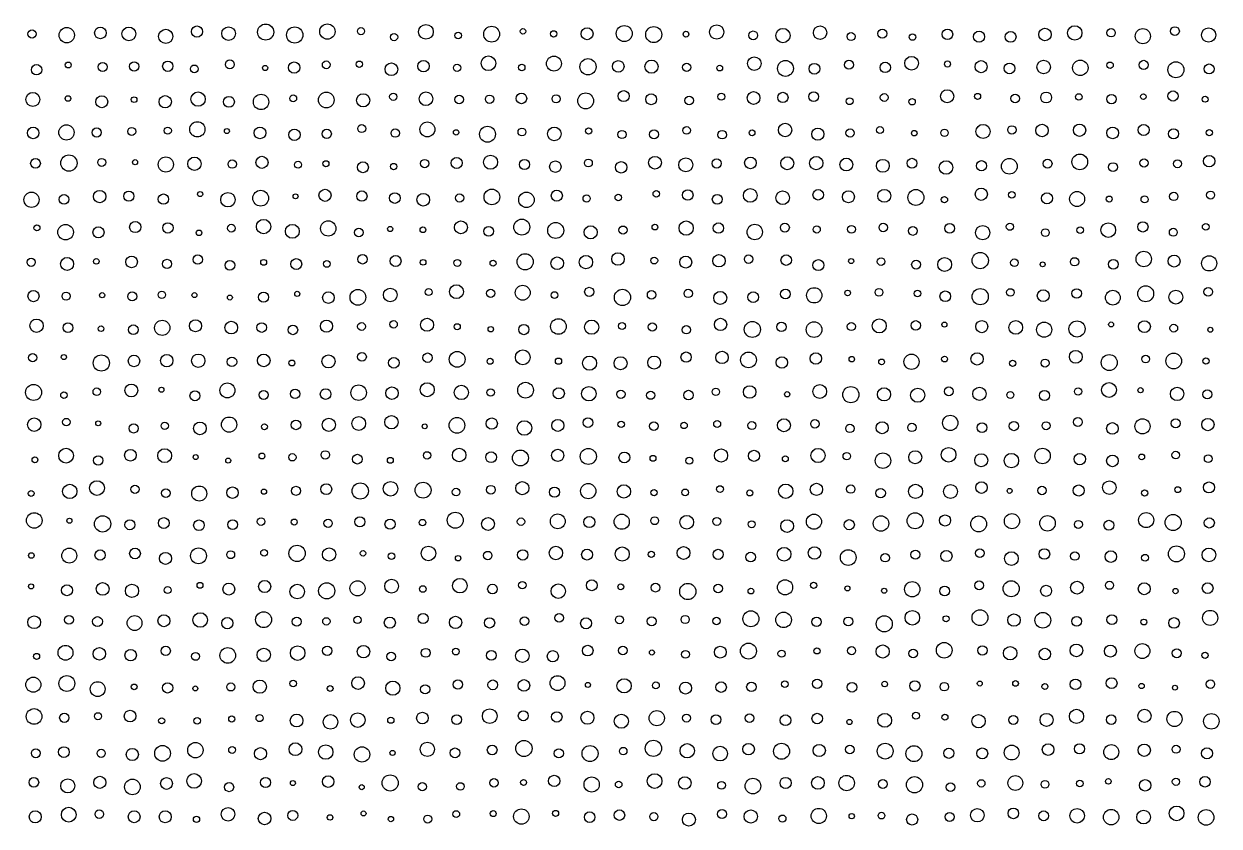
# Model space of a CAD drawing. Extents: x -295 to 305, y -195 to 205.
# Drawn here: x 231.4 to 304.7, y 155.4 to 204.6 of the extents above; entities that cross this region are included whole.
import ezdxf

# ---------------------------------------------------------------- set-up
doc = ezdxf.new("R2010")
doc.units = 0

msp = doc.modelspace()

# ---------------------------------------------------------------- linework, layer by layer
at = {"layer": 'VIA'}
for centre, radius in [((246.1947, 204.1129), 0.494), ((249.9802, 204.1446), 0.469), ((256.0258, 204.1272), 0.4488), ((273.8577, 204.114), 0.4387), ((231.8668, 203.9966), 0.2555), ((233.997, 203.9214), 0.4727), ((236.0581, 204.0606), 0.3549), ((237.807, 203.9989), 0.4231), ((240.0685, 203.8457), 0.4355), ((241.9822, 204.1428), 0.343), ((243.9171, 204.0162), 0.4195), ((247.9773, 203.9346), 0.4986), ((252.0414, 204.1691), 0.2197), ((254.0693, 203.8085), 0.223), ((258.0034, 203.9048), 0.1993), ((260.0529, 203.9821), 0.4854), ((261.9768, 204.1583), 0.1659), ((263.8574, 204), 0.1963), ((265.9052, 204.0134), 0.3673), ((268.1899, 204.0225), 0.492), ((269.9955, 203.9577), 0.4932), ((271.9757, 203.9837), 0.1757), ((276.102, 203.9122), 0.2667), ((277.9208, 203.8977), 0.4381), ((280.1977, 204.0761), 0.4098), ((282.0989, 203.8378), 0.2459), ((284.0215, 204.017), 0.2797), ((285.8693, 203.8091), 0.2009), ((288.011, 203.976), 0.3237), ((289.9518, 203.8265), 0.3401), ((291.885, 203.8191), 0.3324), ((293.9904, 203.9606), 0.384), ((295.8214, 204.0603), 0.4418), ((298.0471, 204.071), 0.2564), ((299.9945, 203.8589), 0.4657), ((301.9607, 204.1697), 0.2732), ((304.0289, 203.9331), 0.4364), ((240.1925, 202.0147), 0.3167), ((243.9977, 202.1256), 0.2757), ((249.911, 202.106), 0.239), ((251.9363, 202.1428), 0.1951), ((255.8739, 202.0184), 0.3527), ((259.8608, 202.1988), 0.4496), ((263.873, 202.1802), 0.4583), ((265.9646, 201.9865), 0.4977), ((267.8211, 202.0098), 0.355), ((269.8625, 201.993), 0.4068), ((276.1621, 202.18), 0.4149), ((278.0738, 201.8833), 0.4857), ((281.9699, 202.1077), 0.2746), ((285.807, 202.1996), 0.4187), ((288.0141, 202.1542), 0.1855), ((290.074, 201.9906), 0.3703), ((293.9111, 201.9697), 0.4125), ((296.1587, 201.9195), 0.4752), ((300.0458, 202.0949), 0.2848), ((232.1461, 201.802), 0.318), ((234.0873, 202.0947), 0.182), ((236.1958, 201.9721), 0.2752), ((238.1309, 202.0057), 0.2848), ((241.822, 201.8541), 0.2379), ((246.1595, 201.9102), 0.1595), ((247.9444, 201.9339), 0.3475), ((253.906, 201.8345), 0.39), ((257.9351, 201.9221), 0.2241), ((261.8999, 201.9408), 0.2013), ((272.0204, 201.9511), 0.2504), ((274.0463, 201.9072), 0.1758), ((279.85, 201.8635), 0.3296), ((284.1975, 201.9452), 0.3203), ((291.8177, 201.8839), 0.3302), ((297.9818, 202.0769), 0.1999), ((302.0221, 201.8023), 0.4875), ((304.0583, 201.8491), 0.3077), ((231.9196, 199.983), 0.428), ((234.0699, 200.0378), 0.1723), ((236.1459, 199.8402), 0.3645), ((238.1271, 199.9678), 0.1748), ((240.0348, 199.8417), 0.3795), ((242.0525, 200.0003), 0.4399), ((243.9395, 199.8338), 0.3353), ((245.9138, 199.8287), 0.4737), ((247.8851, 200.0475), 0.2081), ((249.9129, 199.9493), 0.4831), ((252.1754, 199.9288), 0.4031), ((254.0214, 200.1488), 0.2229), ((256.028, 200.0247), 0.4185), ((258.0575, 199.9792), 0.265), ((259.9282, 199.995), 0.2569), ((261.8823, 200.0448), 0.3246), ((264.0118, 200.0181), 0.247), ((265.8211, 199.891), 0.4866), ((268.1528, 200.1839), 0.3362), ((269.8384, 199.9935), 0.335), ((272.1693, 199.9214), 0.2618), ((274.1388, 200.1504), 0.2146), ((276.1198, 200.07), 0.3899), ((277.9192, 200.1055), 0.3153), ((279.8044, 200.1526), 0.292), ((284.1333, 200.1009), 0.239), ((287.9915, 200.1765), 0.4036), ((289.8594, 200.1654), 0.1869), ((292.1613, 200.0388), 0.2686), ((294.0662, 200.0991), 0.3339), ((296.0678, 200.1329), 0.2017), ((298.0741, 200.0009), 0.2929), ((300.0293, 200.1505), 0.1698), ((301.8451, 200.1913), 0.3122), ((303.8147, 199.9931), 0.1827), ((282.0115, 199.8708), 0.2087), ((285.8405, 199.8422), 0.1994), ((231.9347, 197.924), 0.3557), ((233.9776, 197.959), 0.4687), ((235.8293, 197.9518), 0.2811), ((237.9793, 198.0166), 0.2459), ((240.1928, 198.0662), 0.2174), ((242.0056, 198.1487), 0.4681), ((243.8147, 198.0408), 0.154), ((245.8474, 197.9266), 0.3584), ((247.9577, 197.8166), 0.3509), ((249.9423, 197.8703), 0.2817), ((252.0901, 198.1916), 0.2448), ((254.1419, 197.9156), 0.2566), ((256.1125, 198.1421), 0.4586), ((257.876, 197.9608), 0.165), ((259.8006, 197.8461), 0.4884), ((261.9131, 197.9874), 0.2404), ((263.9002, 197.8639), 0.4191), ((266.0048, 198.0415), 0.1939), ((268.0499, 197.8301), 0.2508), ((270.0142, 197.8353), 0.2779), ((272.0139, 198.0829), 0.23), ((274.1972, 197.82), 0.2624), ((276.0299, 197.9332), 0.1752), ((278.055, 198.1044), 0.4135), ((280.0636, 197.8494), 0.371), ((282.0384, 197.9197), 0.2526), ((283.8714, 198.1034), 0.2177), ((285.9744, 197.9106), 0.1707), ((287.8311, 197.9304), 0.2218), ((290.1955, 198.0167), 0.4336), ((291.9637, 198.1133), 0.2588), ((293.8136, 198.0801), 0.3823), ((296.1135, 198.0943), 0.3784), ((298.1459, 197.928), 0.3585), ((300.0457, 198.1071), 0.334), ((301.8812, 197.8733), 0.3062), ((304.0718, 197.9393), 0.1922), ((234.127, 196.0787), 0.4993), ((240.073, 195.9914), 0.4655), ((245.9695, 196.1218), 0.3707), ((259.9859, 196.1323), 0.4325), ((270.0726, 196.0997), 0.3903), ((278.1855, 196.0655), 0.3967), ((279.9647, 196.0769), 0.408), ((296.128, 196.1503), 0.4825), ((304.0636, 196.1946), 0.3561), ((232.0795, 196.058), 0.2977), ((236.1419, 196.1182), 0.2438), ((238.1853, 196.13), 0.1586), ((241.8276, 196.0352), 0.4132), ((244.1458, 196.017), 0.2552), ((248.1794, 195.9779), 0.2105), ((249.8941, 196.041), 0.1845), ((252.1642, 195.8182), 0.333), ((254.0433, 195.8669), 0.195), ((255.9494, 196.0502), 0.2553), ((257.9118, 196.0855), 0.3383), ((262.0717, 195.991), 0.3096), ((263.9617, 195.8578), 0.3526), ((265.9906, 196.0816), 0.2397), ((268.0039, 195.8188), 0.3518), ((271.9604, 195.9719), 0.4292), ((273.8536, 196.0553), 0.2816), ((275.9282, 196.0878), 0.3563), ((281.8077, 195.9887), 0.3908), ((284.0473, 195.9099), 0.3955), ((285.836, 196.0691), 0.3003), ((287.9266, 195.8065), 0.4163), ((290.0986, 195.9173), 0.3101), ((291.8037, 195.8821), 0.4834), ((294.151, 196.0444), 0.2727), ((298.165, 195.8329), 0.2703), ((300.0669, 196.0847), 0.2506), ((302.121, 196.0384), 0.2428), ((231.8336, 193.8291), 0.4658), ((236.0148, 194.0238), 0.378), ((237.806, 194.05), 0.3121), ((242.1745, 194.178), 0.1591), ((243.8812, 193.8296), 0.4442), ((245.8903, 193.9216), 0.485), ((249.8366, 194.1027), 0.3716), ((252.0958, 194.0564), 0.3177), ((254.1201, 193.9328), 0.3264), ((260.0694, 194.0004), 0.4825), ((262.1891, 193.8248), 0.4747), ((264.0507, 194.0777), 0.3407), ((270.1545, 194.1933), 0.1991), ((272.0826, 194.1201), 0.324), ((275.9144, 194.0992), 0.4212), ((277.9045, 193.9529), 0.4189), ((280.0867, 194.136), 0.3229), ((281.9378, 194.013), 0.3703), ((284.1345, 194.0691), 0.3946), ((286.0746, 193.9686), 0.4889), ((290.0869, 194.1652), 0.3729), ((291.9619, 194.133), 0.2023), ((294.1152, 193.9208), 0.3389), ((295.9647, 193.8758), 0.4609), ((301.8928, 194.0331), 0.2559), ((304.1504, 194.1169), 0.2442), ((233.8292, 193.848), 0.2958), ((239.9237, 193.8666), 0.3181), ((248.0281, 194.0377), 0.1537), ((255.8598, 193.8281), 0.3916), ((258.0898, 193.9391), 0.2522), ((265.8817, 193.9072), 0.2224), ((267.8236, 193.9705), 0.1985), ((273.8895, 193.8574), 0.301), ((287.824, 193.8368), 0.1957), ((297.931, 193.8715), 0.1845), ((300.1015, 193.8507), 0.2168), ((232.1647, 192.1055), 0.1859), ((233.9242, 191.8401), 0.4761), ((235.9412, 191.8348), 0.34), ((238.1939, 192.1552), 0.3449), ((240.1984, 192.1009), 0.3197), ((244.0972, 192.0856), 0.2358), ((246.068, 192.1835), 0.4407), ((247.8309, 191.8943), 0.4269), ((250.0342, 192.0673), 0.4709), ((251.911, 191.8247), 0.2618), ((253.8315, 192.036), 0.1569), ((255.8422, 191.9863), 0.1745), ((258.1722, 192.1362), 0.3958), ((259.8694, 191.8934), 0.2963), ((261.9065, 192.1505), 0.4899), ((263.9833, 191.9459), 0.4896), ((266.1289, 191.8326), 0.4015), ((268.1121, 191.97), 0.2486), ((270.0682, 192.1489), 0.1747), ((271.9857, 192.0902), 0.438), ((273.9609, 192.0944), 0.3177), ((276.1933, 191.8493), 0.4725), ((278.0376, 192.1236), 0.2759), ((279.9962, 192.0072), 0.2185), ((282.1255, 192.0179), 0.2379), ((284.0749, 192.1287), 0.2577), ((285.8889, 191.9199), 0.2733), ((288.1408, 192.0711), 0.298), ((290.1738, 191.81), 0.4381), ((291.84, 192.1751), 0.2192), ((296.1529, 191.9633), 0.2063), ((297.8748, 191.9665), 0.4497), ((299.9971, 192.1663), 0.3178), ((301.8639, 191.8359), 0.2441), ((303.8516, 192.1664), 0.2055), ((242.1096, 191.8015), 0.1688), ((294.0173, 191.8103), 0.2355), ((290.0205, 190.0994), 0.4992), ((300.0496, 190.1944), 0.4721), ((231.815, 189.9946), 0.253), ((234.0173, 189.8905), 0.398), ((235.8079, 190.0506), 0.1732), ((237.9734, 190.0156), 0.358), ((240.1448, 189.895), 0.2806), ((242.0339, 190.1636), 0.2866), ((244.0012, 189.808), 0.2984), ((246.0733, 189.9881), 0.1779), ((248.0689, 189.8825), 0.335), ((249.9483, 189.896), 0.2088), ((252.1396, 190.1796), 0.2915), ((254.1646, 190.0715), 0.3368), ((255.8538, 189.9902), 0.1754), ((257.955, 189.9523), 0.2096), ((260.1416, 189.9362), 0.1817), ((262.1096, 190.0243), 0.497), ((264.0759, 189.9353), 0.3865), ((265.8399, 190.0016), 0.4109), ((267.8035, 190.1936), 0.3847), ((270.0276, 190.1013), 0.2105), ((271.9583, 190.0041), 0.3689), ((273.9987, 190.0858), 0.3788), ((275.8162, 190.1909), 0.2627), ((278.1219, 190.1294), 0.3228), ((280.0946, 189.8181), 0.3384), ((282.1073, 190.0709), 0.1553), ((283.9392, 190.0367), 0.2348), ((286.0888, 189.8524), 0.2733), ((287.8388, 189.8578), 0.4242), ((292.1163, 189.9638), 0.2314), ((293.849, 189.8657), 0.1518), ((295.8052, 190.0227), 0.254), ((298.1908, 189.8705), 0.2972), ((301.9142, 190.0669), 0.3665), ((304.061, 189.9281), 0.467), ((253.8358, 187.9888), 0.4184), ((257.8942, 188.1914), 0.4252), ((261.9594, 188.1297), 0.459), ((266.0397, 188.1783), 0.2805), ((279.8393, 187.9672), 0.4697), ((283.8101, 188.153), 0.2391), ((300.1695, 188.0648), 0.4889), ((304.0106, 188.1799), 0.2654), ((231.9542, 187.9185), 0.3411), ((233.952, 187.9155), 0.2463), ((236.1669, 187.9731), 0.1586), ((238.0097, 187.8993), 0.2775), ((239.8284, 187.9971), 0.2305), ((241.8298, 187.9784), 0.1531), ((244.0014, 187.8323), 0.153), ((246.0694, 187.8512), 0.3091), ((248.1343, 188.0566), 0.1567), ((250.0437, 187.8273), 0.3559), ((251.8536, 187.8434), 0.485), ((256.1874, 188.1666), 0.2148), ((259.9949, 188.0902), 0.2528), ((263.9117, 187.9841), 0.2042), ((268.079, 187.8388), 0.4981), ((269.8626, 187.997), 0.2583), ((272.116, 188.0816), 0.2574), ((274.0772, 187.8054), 0.4007), ((276.0989, 187.854), 0.3306), ((278.0761, 188.0434), 0.2972), ((281.889, 188.1124), 0.1726), ((286.1762, 188.0803), 0.2062), ((287.8773, 187.9097), 0.3269), ((290.0224, 187.8841), 0.496), ((291.8738, 188.1416), 0.234), ((293.8886, 187.9457), 0.365), ((295.9356, 188.0829), 0.2912), ((298.1545, 187.8244), 0.4547), ((302.0209, 187.8585), 0.4247), ((232.1411, 186.103), 0.4098), ((234.0702, 185.9838), 0.2985), ((239.8521, 185.9753), 0.4653), ((241.8947, 186.0998), 0.369), ((244.0839, 185.9908), 0.389), ((245.9516, 185.9923), 0.2965), ((249.9269, 186.0726), 0.3731), ((252.0766, 186.057), 0.2409), ((254.0411, 186.1884), 0.2287), ((256.0911, 186.159), 0.3995), ((257.9423, 186.0389), 0.1887), ((264.1533, 186.0559), 0.4795), ((266.186, 186.0123), 0.4373), ((268.0559, 186.086), 0.213), ((269.9108, 186.0252), 0.2595), ((274.0984, 186.1843), 0.3752), ((276.0455, 185.8775), 0.4926), ((277.8274, 186.0297), 0.2874), ((279.8278, 185.8644), 0.4811), ((282.115, 186.0526), 0.2467), ((283.8313, 186.0918), 0.4302), ((286.0668, 186.1245), 0.2905), ((287.8254, 186.1734), 0.1529), ((290.1148, 186.0487), 0.3715), ((292.1999, 185.9986), 0.4164), ((293.9412, 185.8603), 0.4647), ((295.9583, 185.9047), 0.4947), ((298.0466, 186.1829), 0.1507), ((300.0912, 186.0454), 0.3674), ((236.1015, 185.9182), 0.1714), ((238.0751, 185.8564), 0.2953), ((247.8661, 185.8465), 0.2926), ((260.0005, 185.8894), 0.1666), ((262.0346, 185.8661), 0.3118), ((271.9983, 185.8556), 0.2552), ((301.8913, 185.953), 0.2379), ((304.1326, 185.8577), 0.1524), ((231.9082, 184.1415), 0.2498), ((233.8203, 184.1806), 0.157), ((236.1179, 183.8168), 0.4954), ((238.12, 183.9432), 0.3527), ((240.1285, 183.9621), 0.3797), ((242.064, 183.9577), 0.4081), ((244.1253, 183.8881), 0.2961), ((246.0774, 183.9717), 0.3869), ((247.8051, 183.815), 0.1802), ((250.0491, 183.9146), 0.4028), ((252.1037, 184.1977), 0.2665), ((254.0564, 183.8288), 0.3254), ((256.1218, 184.1436), 0.2882), ((257.9443, 184.041), 0.4839), ((259.962, 183.9229), 0.1842), ((261.9672, 184.1639), 0.4541), ((264.1556, 183.9313), 0.1921), ((266.0609, 183.8086), 0.4352), ((267.9615, 183.8023), 0.4004), ((270.0242, 183.8449), 0.3973), ((271.9838, 184.1754), 0.3167), ((274.1857, 184.1585), 0.381), ((275.8076, 184.0056), 0.4831), ((277.8568, 183.8472), 0.3493), ((279.9375, 184.0913), 0.3558), ((282.1436, 184.0505), 0.1692), ((283.9723, 183.8836), 0.1731), ((285.8045, 183.8945), 0.4668), ((287.8349, 184.0578), 0.1796), ((289.828, 184.0659), 0.3789), ((294.0007, 183.8077), 0.2444), ((295.8822, 184.1958), 0.3928), ((297.9346, 183.8439), 0.4918), ((300.1669, 184.0556), 0.2346), ((301.8888, 183.9389), 0.4819), ((303.8673, 183.9437), 0.1924), ((292.0083, 183.8015), 0.1895), ((243.8465, 182.1357), 0.4606), ((256.1054, 182.1798), 0.4281), ((262.1352, 182.1487), 0.4825), ((297.9211, 182.161), 0.4543), ((231.9619, 182.0128), 0.4894), ((233.8253, 181.8434), 0.1985), ((235.8359, 182.0559), 0.2288), ((237.958, 182.1314), 0.3939), ((239.8029, 182.1799), 0.1538), ((241.8573, 181.8072), 0.3039), ((246.0776, 181.8623), 0.2761), ((248.0012, 181.9216), 0.2903), ((249.8725, 181.9109), 0.3271), ((251.8961, 181.9946), 0.4754), ((253.9413, 181.9692), 0.3841), ((258.1972, 182.0094), 0.4378), ((259.9941, 182.0058), 0.2284), ((264.1718, 181.9551), 0.3436), ((266.0183, 181.9343), 0.4434), ((267.9835, 181.8997), 0.2536), ((269.8084, 181.8375), 0.2481), ((272.1306, 181.8463), 0.2947), ((273.808, 182.05), 0.2273), ((275.8788, 182.0395), 0.3814), ((278.1849, 181.8981), 0.1616), ((280.1797, 182.0684), 0.4226), ((282.0865, 181.8747), 0.4957), ((284.1202, 181.8947), 0.4045), ((286.1898, 181.8405), 0.4351), ((288.0984, 182.0766), 0.2698), ((289.9723, 181.9262), 0.4096), ((291.8705, 181.8552), 0.2071), ((293.9605, 181.8254), 0.3089), ((296.0239, 182.0681), 0.2192), ((299.8545, 182.1486), 0.162), ((302.0967, 181.9199), 0.4121), ((303.9472, 181.8939), 0.2711), ((232.0013, 180.0366), 0.4122), ((233.9712, 180.1942), 0.2288), ((243.9542, 180.0378), 0.4667), ((250.0698, 180.0226), 0.4027), ((251.9002, 180.1078), 0.4213), ((253.9112, 180.1845), 0.4122), ((257.9271, 179.9935), 0.4831), ((260.0638, 180.1013), 0.3461), ((264.1134, 179.99), 0.3682), ((265.964, 180.1626), 0.2951), ((277.9851, 179.9973), 0.3993), ((279.881, 180.0868), 0.257), ((288.182, 180.1407), 0.4685), ((296.0093, 180.1956), 0.2731), ((299.9702, 179.9317), 0.4643), ((302.0071, 180.1137), 0.2755), ((303.9852, 180.0392), 0.3764), ((235.9261, 180.1156), 0.151), ((238.0958, 179.8035), 0.2813), ((240.0052, 179.9636), 0.2224), ((242.1634, 179.8073), 0.3896), ((246.1214, 179.9035), 0.1804), ((248.0548, 180.0209), 0.294), ((255.9501, 179.9328), 0.1518), ((262.0656, 179.8318), 0.4469), ((267.9982, 180.0586), 0.1958), ((269.9996, 179.9396), 0.259), ((271.8588, 179.9856), 0.1936), ((273.8882, 180.0775), 0.2133), ((276.0175, 179.9818), 0.247), ((282.0267, 179.8044), 0.2549), ((284.0059, 179.8485), 0.3679), ((285.8314, 179.8655), 0.2541), ((290.1314, 179.8526), 0.3023), ((292.0873, 179.951), 0.286), ((294.0585, 179.9695), 0.2463), ((298.1266, 179.8033), 0.3543), ((233.9549, 178.1358), 0.4541), ((237.9014, 178.1602), 0.3579), ((240.0017, 178.1345), 0.423), ((241.9033, 178.0483), 0.1525), ((245.9669, 178.1118), 0.1797), ((247.8333, 178.0323), 0.2241), ((249.8546, 178.1775), 0.2615), ((251.8216, 177.9194), 0.2973), ((256.0966, 178.1507), 0.2259), ((258.0654, 178.1709), 0.4128), ((260.0241, 178.0405), 0.3318), ((261.819, 177.9912), 0.4877), ((264.1063, 178.1526), 0.374), ((265.9846, 178.0864), 0.4925), ((268.1937, 178.0243), 0.3327), ((269.9529, 177.973), 0.1809), ((274.1249, 178.1475), 0.4045), ((276.1473, 178.123), 0.3433), ((280.0758, 178.1466), 0.4367), ((281.8331, 178.1045), 0.2268), ((284.0565, 177.823), 0.4759), ((286.0347, 178.0388), 0.3979), ((288.0822, 178.1893), 0.4488), ((290.0843, 177.8515), 0.3996), ((291.9323, 177.829), 0.4418), ((293.845, 178.1147), 0.4738), ((296.1259, 177.9234), 0.3499), ((298.1298, 177.8119), 0.3545), ((299.9255, 178.057), 0.1747), ((302.0119, 178.1722), 0.2295), ((304.0036, 177.9489), 0.2363), ((232.0465, 177.8757), 0.1775), ((235.9272, 177.8403), 0.2877), ((243.897, 177.83), 0.1524), ((253.8425, 177.8462), 0.1796), ((272.1791, 177.8254), 0.2167), ((278.0674, 177.9433), 0.1823), ((231.8122, 175.8165), 0.1786), ((234.1821, 175.9402), 0.4379), ((235.8488, 176.1445), 0.4523), ((238.1798, 176.0694), 0.2482), ((240.0748, 175.8285), 0.2622), ((242.1189, 175.8112), 0.4591), ((244.1616, 175.8628), 0.3516), ((246.0932, 175.9264), 0.1577), ((248.0541, 175.9769), 0.2763), ((249.9105, 176.0781), 0.3343), ((251.9968, 175.9662), 0.4958), ((253.8558, 176.1022), 0.449), ((255.8497, 176.0178), 0.4865), ((257.8741, 175.9022), 0.2329), ((260.0121, 176.0433), 0.2691), ((261.9371, 176.1413), 0.4017), ((263.9122, 175.8937), 0.3086), ((265.9785, 175.9633), 0.4672), ((268.165, 175.9381), 0.4126), ((270.0186, 175.8637), 0.1937), ((271.9252, 175.8768), 0.2098), ((274.0613, 176.0873), 0.205), ((275.8875, 175.8464), 0.1828), ((278.0934, 175.9555), 0.44), ((279.9723, 176.067), 0.3749), ((282.0791, 176.08), 0.2559), ((283.9149, 175.8349), 0.2894), ((286.0547, 175.9438), 0.4348), ((288.196, 175.9353), 0.428), ((290.1006, 176.1795), 0.3565), ((291.8231, 175.9724), 0.1501), ((293.8086, 175.9963), 0.2569), ((296.064, 175.9975), 0.3391), ((297.9426, 176.1734), 0.4169), ((300.1014, 175.842), 0.1901), ((302.1384, 176.0471), 0.182), ((304.0498, 176.185), 0.3388), ((232.0032, 174.1585), 0.4773), ((257.8232, 174.1743), 0.4878), ((264.1109, 174.1055), 0.4553), ((268.0341, 174.0818), 0.4646), ((272.0189, 174.0511), 0.4196), ((279.8243, 174.0835), 0.4645), ((286.0261, 174.1372), 0.4903), ((287.8674, 174.1593), 0.3404), ((291.965, 174.1203), 0.4645), ((300.1983, 174.1839), 0.4626), ((301.8522, 174.0348), 0.4956), ((234.1581, 174.1428), 0.1557), ((236.1951, 173.9483), 0.4976), ((237.8662, 173.8953), 0.304), ((239.9488, 174.0012), 0.3308), ((242.105, 173.8665), 0.3265), ((244.1747, 173.9034), 0.2937), ((245.9138, 174.0896), 0.2355), ((247.9457, 174.0599), 0.1854), ((250.0261, 173.9844), 0.2556), ((251.9774, 174.0729), 0.3083), ((253.824, 173.9361), 0.3126), ((255.8202, 174.0273), 0.2012), ((259.8346, 173.9446), 0.3958), ((261.8578, 174.085), 0.2269), ((266.0475, 174.0622), 0.3425), ((270.0511, 174.1429), 0.2398), ((273.8653, 174.0998), 0.2421), ((276.0053, 173.9234), 0.2118), ((278.1787, 173.8143), 0.3906), ((281.9903, 173.8984), 0.3122), ((283.9347, 173.9728), 0.4743), ((289.9258, 173.9477), 0.4867), ((294.1504, 173.9871), 0.4756), ((296.0434, 173.9156), 0.2461), ((297.9143, 173.8652), 0.3051), ((304.0716, 174.007), 0.31), ((234.149, 172.0036), 0.4597), ((236.0384, 172.0403), 0.3134), ((238.1829, 172.1347), 0.3305), ((242.0765, 171.9898), 0.4876), ((244.0519, 172.0592), 0.2419), ((246.0961, 172.1789), 0.2049), ((248.1242, 172.1392), 0.4992), ((250.086, 172.0706), 0.4075), ((252.1689, 172.1471), 0.1677), ((256.1794, 172.1379), 0.4455), ((259.8176, 172.0098), 0.2565), ((261.961, 172.0428), 0.3163), ((263.9949, 172.1669), 0.4123), ((265.9047, 172.0675), 0.3332), ((268.0642, 172.1013), 0.4346), ((269.849, 172.0782), 0.1884), ((271.8242, 172.165), 0.3914), ((273.9476, 172.0804), 0.309), ((277.9924, 172.0885), 0.4164), ((279.853, 172.1649), 0.3824), ((281.926, 171.8856), 0.482), ((286.0478, 172.062), 0.2734), ((287.9492, 171.977), 0.3439), ((289.9994, 172.153), 0.2645), ((293.9555, 172.1012), 0.325), ((298.0314, 171.9415), 0.3566), ((302.0554, 172.1066), 0.4903), ((304.0451, 172.0433), 0.4207), ((231.8263, 172.0133), 0.1703), ((240.051, 171.8357), 0.3691), ((253.9081, 171.9733), 0.2004), ((257.9968, 171.8426), 0.1668), ((275.9412, 171.9122), 0.2972), ((284.1926, 171.8713), 0.2581), ((291.9358, 171.8198), 0.4184), ((295.8271, 171.9768), 0.2607), ((300.131, 171.8696), 0.2093), ((231.8044, 170.1164), 0.1542), ((234.0102, 169.88), 0.3373), ((236.1974, 169.9618), 0.3905), ((237.9968, 169.8443), 0.4065), ((240.1816, 169.889), 0.2141), ((242.1704, 170.1793), 0.1817), ((243.9363, 169.949), 0.3653), ((246.1327, 170.1051), 0.3728), ((248.1302, 169.8012), 0.4471), ((249.9405, 169.8417), 0.4961), ((251.8291, 169.9973), 0.4617), ((253.9216, 170.1283), 0.4236), ((255.8396, 169.9571), 0.2008), ((258.1095, 170.1588), 0.4476), ((260.1068, 169.9495), 0.297), ((261.9379, 170.1894), 0.2294), ((264.1408, 169.8246), 0.4417), ((266.1977, 170.1841), 0.3319), ((267.9758, 170.0872), 0.1788), ((270.1007, 170.0397), 0.2676), ((272.0877, 169.8029), 0.4994), ((273.9505, 169.9872), 0.2597), ((278.0513, 170.0588), 0.4646), ((279.8038, 170.1811), 0.1868), ((281.8763, 169.9942), 0.153), ((285.8512, 169.939), 0.4688), ((287.8387, 169.8302), 0.2968), ((289.9549, 170.1788), 0.271), ((291.918, 169.9755), 0.4917), ((294.0642, 169.8433), 0.3383), ((295.9603, 170.0423), 0.3947), ((297.9487, 170.1848), 0.2488), ((300.0835, 169.9741), 0.3663), ((303.9691, 170.0084), 0.3302), ((275.9573, 169.8299), 0.1769), ((284.1303, 169.8516), 0.1572), ((301.9995, 169.829), 0.1605), ((275.9532, 168.1267), 0.4904), ((285.8583, 168.1909), 0.4459), ((290.0034, 168.1978), 0.485), ((304.1241, 168.1833), 0.4639), ((231.9984, 167.9171), 0.3925), ((234.1336, 168.0695), 0.2673), ((235.8829, 167.9599), 0.301), ((238.1558, 167.8668), 0.455), ((239.9554, 168.011), 0.3656), ((242.1786, 168.0561), 0.4465), ((243.8451, 167.8621), 0.3459), ((246.0695, 168.0737), 0.4886), ((248.1034, 167.9589), 0.279), ((249.9185, 167.9702), 0.2257), ((251.8328, 168.0576), 0.2245), ((253.811, 167.8914), 0.3433), ((255.8512, 168.1443), 0.3084), ((257.8401, 167.9098), 0.3775), ((259.9268, 167.8773), 0.3152), ((262.0771, 167.9859), 0.2634), ((264.1967, 168.1917), 0.2596), ((265.8456, 167.8529), 0.3357), ((267.8936, 168.0727), 0.2456), ((269.8714, 167.9766), 0.2796), ((271.9257, 168.0844), 0.2503), ((273.8433, 167.9921), 0.227), ((277.9622, 168.0626), 0.4768), ((279.9837, 167.9422), 0.2833), ((281.9297, 167.9644), 0.274), ((284.1351, 167.8192), 0.4942), ((287.929, 168.1267), 0.1879), ((292.0921, 168.0496), 0.382), ((293.8607, 168.0392), 0.4832), ((295.9314, 167.9749), 0.3009), ((298.0957, 168.0738), 0.3034), ((300.0585, 167.9305), 0.1789), ((301.9071, 167.8739), 0.3274), ((233.9191, 166.0447), 0.4554), ((240.0682, 166.1604), 0.2815), ((248.1574, 166.0237), 0.4488), ((249.9688, 166.1654), 0.2871), ((252.1951, 166.1141), 0.3804), ((265.9478, 166.1762), 0.3278), ((268.1016, 166.1896), 0.2623), ((274.0788, 166.0834), 0.3637), ((275.8077, 166.1484), 0.4903), ((282.1304, 166.1738), 0.2461), ((284.0382, 166.1252), 0.4023), ((287.8118, 166.1987), 0.4825), ((290.1559, 166.1926), 0.2869), ((291.8581, 166.0168), 0.413), ((295.9189, 166.1888), 0.3913), ((298.0037, 166.145), 0.367), ((299.9686, 166.1496), 0.4566), ((232.142, 165.8203), 0.1879), ((235.9947, 165.981), 0.3868), ((237.9137, 165.8968), 0.3517), ((241.8948, 165.8222), 0.2399), ((243.8693, 165.8813), 0.4811), ((246.0815, 165.9138), 0.4108), ((253.8933, 165.8156), 0.259), ((256.0159, 166.0412), 0.275), ((257.8574, 166.1192), 0.2084), ((260.0407, 165.8823), 0.2987), ((261.9383, 165.8601), 0.4115), ((263.8078, 165.8333), 0.3414), ((269.8856, 166.0611), 0.1564), ((271.944, 165.9491), 0.2368), ((277.8363, 165.9892), 0.2193), ((280.0084, 166.1608), 0.1869), ((285.9053, 166.0033), 0.2626), ((293.9833, 165.9651), 0.3524), ((302.0745, 166.0169), 0.2746), ((303.8074, 165.8863), 0.1901), ((231.9438, 164.0865), 0.4625), ((234.0045, 164.1598), 0.4864), ((235.8951, 163.8155), 0.4549), ((240.1834, 163.888), 0.3142), ((245.8331, 163.9658), 0.4068), ((247.8874, 164.1634), 0.2042), ((251.8616, 164.1838), 0.3864), ((253.9923, 163.8755), 0.4367), ((257.9866, 164.1008), 0.2834), ((260.1253, 164.0774), 0.2991), ((262.0381, 164.0422), 0.354), ((264.0951, 164.1838), 0.4544), ((265.962, 164.0702), 0.1542), ((268.1803, 164.0186), 0.4374), ((270.1282, 164.0473), 0.2104), ((271.9483, 163.8831), 0.367), ((274.1294, 163.9401), 0.3232), ((275.986, 163.9542), 0.2912), ((278.0431, 164.1241), 0.2033), ((280.0197, 164.1434), 0.2858), ((282.157, 163.932), 0.2969), ((284.1623, 164.1273), 0.1717), ((286.0126, 164.012), 0.3183), ((287.8185, 163.9659), 0.2624), ((289.994, 164.1555), 0.1504), ((292.1893, 164.1627), 0.1719), ((295.8628, 164.108), 0.3241), ((298.0807, 164.1836), 0.3331), ((304.138, 164.1248), 0.2619), ((238.1298, 163.9535), 0.1764), ((241.8846, 163.8591), 0.1502), ((244.0565, 163.9484), 0.2471), ((250.1521, 163.852), 0.1787), ((255.977, 163.8026), 0.2854), ((293.9873, 163.9756), 0.184), ((299.9178, 164.0079), 0.1627), ((301.9639, 163.9022), 0.1505), ((231.9912, 162.1372), 0.48), ((233.8448, 162.0574), 0.2836), ((235.9111, 162.1517), 0.2185), ((237.8803, 162.1594), 0.3598), ((239.8172, 161.8721), 0.1851), ((241.994, 161.8704), 0.1968), ((244.1179, 161.9823), 0.186), ((245.8235, 162.0414), 0.2183), ((248.0919, 161.8911), 0.3934), ((250.1725, 161.8066), 0.4515), ((251.8466, 161.9146), 0.4476), ((253.8733, 161.9099), 0.1897), ((255.8074, 162.0427), 0.3569), ((257.9136, 161.9461), 0.2967), ((259.9387, 162.1591), 0.4514), ((261.9973, 162.1809), 0.3065), ((264.0523, 162.1095), 0.3218), ((265.9315, 162.06), 0.3981), ((268.01, 161.8462), 0.4328), ((270.1855, 162.0341), 0.4686), ((272.0058, 162.0384), 0.2441), ((273.8142, 161.9433), 0.3047), ((275.8744, 162.0343), 0.2645), ((278.0791, 161.9072), 0.3301), ((280.0248, 162.0098), 0.3241), ((284.1637, 161.9003), 0.4259), ((286.0787, 162.1866), 0.2132), ((287.8577, 162.0951), 0.1828), ((289.9221, 161.847), 0.407), ((292.0557, 161.9307), 0.2758), ((294.0897, 161.9311), 0.3987), ((295.9249, 162.1413), 0.4364), ((298.0553, 161.9415), 0.2905), ((300.0979, 162.1734), 0.4032), ((301.9376, 161.988), 0.4641), ((304.1958, 161.8421), 0.476), ((281.9998, 161.8006), 0.1587), ((241.8846, 160.0736), 0.4715), ((256.1133, 160.1267), 0.4393), ((262.0326, 160.1746), 0.4986), ((269.9792, 160.182), 0.4981), ((232.0976, 159.8825), 0.274), ((233.8177, 159.9542), 0.3322), ((236.104, 159.8787), 0.2512), ((238.0159, 159.8057), 0.3743), ((239.8718, 159.8755), 0.4826), ((244.1395, 160.0837), 0.2105), ((245.882, 159.8579), 0.3727), ((248.0218, 160.1306), 0.3923), ((249.8784, 159.9547), 0.4419), ((252.104, 159.8079), 0.4706), ((253.9752, 159.9016), 0.1584), ((257.808, 159.9082), 0.2994), ((260.0863, 160.0849), 0.2982), ((264.1784, 159.8739), 0.2823), ((266.0887, 159.8667), 0.4908), ((268.1239, 160.011), 0.2331), ((272.049, 160.0366), 0.4401), ((274.069, 159.864), 0.4517), ((275.8102, 160.1332), 0.3567), ((277.8337, 160.0027), 0.4909), ((280.1455, 160.0524), 0.376), ((282.0251, 160.1169), 0.2681), ((284.1936, 160.0149), 0.4852), ((285.9541, 159.8573), 0.4898), ((288.0959, 159.8803), 0.3129), ((290.147, 159.8735), 0.3323), ((291.9452, 159.9273), 0.4545), ((294.1859, 160.1082), 0.3574), ((296.1067, 160.1568), 0.3112), ((298.0585, 159.9526), 0.4585), ((300.082, 160.0689), 0.3793), ((302.0315, 160.1276), 0.2425), ((303.9293, 159.8752), 0.3405), ((231.9782, 158.0957), 0.2968), ((236.0241, 158.0973), 0.3718), ((240.1161, 158.0285), 0.3606), ((241.8079, 158.1842), 0.4494), ((246.1899, 158.0907), 0.3072), ((250.0272, 158.1434), 0.3539), ((253.8321, 158.0619), 0.4948), ((263.8932, 158.1849), 0.3488), ((266.191, 157.9654), 0.4675), ((270.0488, 158.1742), 0.4513), ((271.9083, 158.0628), 0.3829), ((276.0817, 157.8695), 0.4785), ((278.0856, 158.0613), 0.3436), ((280.0706, 158.063), 0.3878), ((281.8294, 158.0529), 0.4722), ((285.9904, 157.9518), 0.497), ((292.1746, 158.057), 0.457), ((302.0253, 158.1378), 0.2236), ((303.8054, 158.1311), 0.3216), ((234.0575, 157.8809), 0.4291), ((238.0216, 157.8181), 0.4778), ((243.9563, 157.8032), 0.2769), ((247.8645, 158.0549), 0.1538), ((252.0838, 157.8028), 0.1551), ((255.8049, 157.8322), 0.2506), ((258.1388, 157.8456), 0.2321), ((260.1998, 158.0694), 0.2598), ((262.0133, 158.0914), 0.183), ((267.8462, 157.9621), 0.2019), ((274.1541, 157.9183), 0.2358), ((284.0469, 157.9963), 0.2719), ((288.1993, 157.8005), 0.2666), ((290.0881, 158.0374), 0.2248), ((293.9936, 157.9795), 0.2359), ((296.1326, 158.0327), 0.2002), ((297.8787, 158.1563), 0.1703), ((300.1346, 157.9138), 0.3492), ((232.0633, 155.9869), 0.3711), ((234.1205, 156.1158), 0.4517), ((235.9934, 156.1472), 0.2614), ((238.1299, 155.9866), 0.3649), ((240.0368, 155.9889), 0.3715), ((243.888, 156.1406), 0.4154), ((246.1299, 155.8835), 0.385), ((247.8578, 156.0679), 0.3058), ((252.1986, 156.1925), 0.1508), ((257.8817, 156.1474), 0.2107), ((260.1513, 156.1805), 0.1829), ((261.8782, 156.0008), 0.4721), ((263.9756, 156.1909), 0.1875), ((266.0674, 155.964), 0.3238), ((267.8913, 156.0877), 0.3235), ((270.0025, 155.9945), 0.2468), ((272.1527, 155.8156), 0.4004), ((274.1856, 156.154), 0.282), ((275.9463, 156.0008), 0.4053), ((280.1184, 156.0361), 0.4668), ((282.1379, 156.0242), 0.1648), ((283.9686, 156.0565), 0.2049), ((285.8446, 155.8177), 0.3404), ((288.1419, 155.9778), 0.2724), ((289.8436, 156.0802), 0.4121), ((292.0536, 156.1946), 0.3241), ((293.9111, 156.0452), 0.3007), ((295.9624, 156.0499), 0.4489), ((298.0523, 155.9665), 0.4749), ((300.0362, 155.969), 0.4195), ((302.065, 156.1939), 0.4526), ((303.873, 155.9487), 0.4823), ((241.9513, 155.8243), 0.1918), ((250.1454, 155.9452), 0.1685), ((253.8785, 155.8468), 0.1658), ((256.1358, 155.8462), 0.2436), ((277.8903, 155.8762), 0.2178)]:
    msp.add_circle(centre, radius, dxfattribs=at)

doc.saveas('drawing.dxf')
